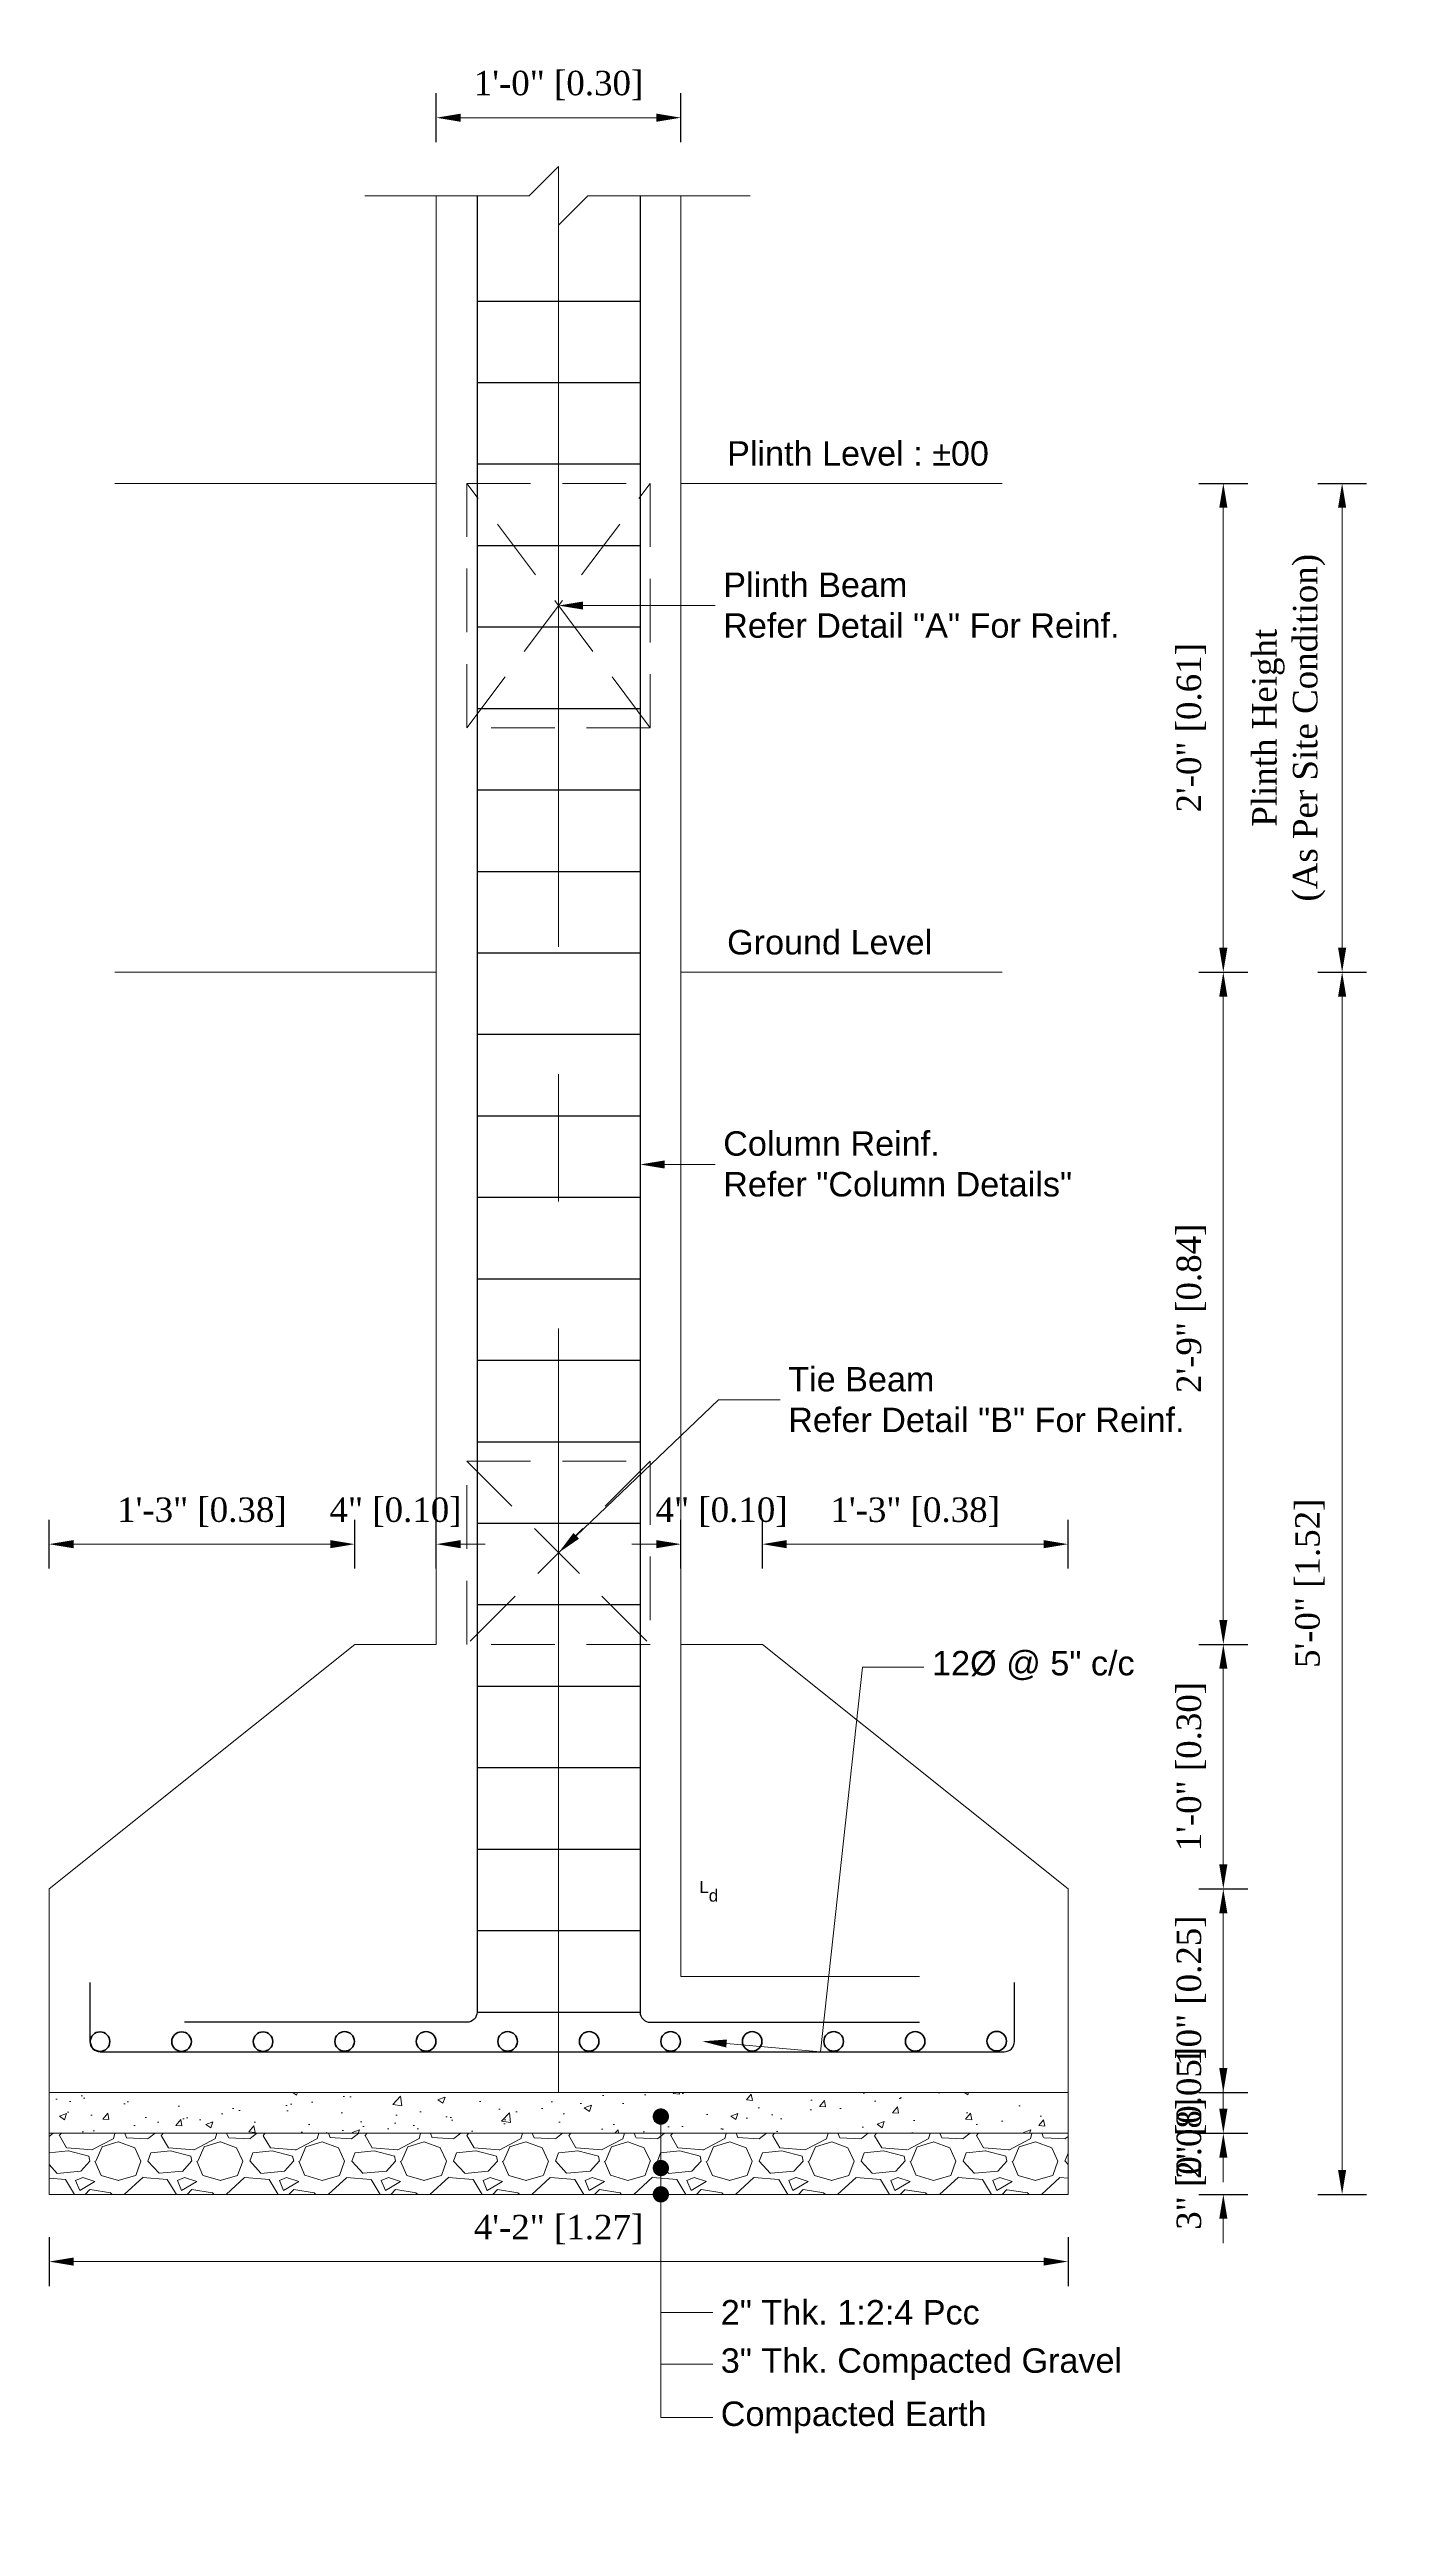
# Model space of a CAD drawing. Header units: feet. Extents: x 4160 to 31260, y -20219 to -1382.
# Drawn here: x 20963.5 to 21030.2, y -5229.7 to -5109.2 of the extents above; entities that cross this region are included whole.
import ezdxf
from ezdxf import colors
from ezdxf.entities.mleader import LeaderData, LeaderLine
from ezdxf.math import Vec2, Vec3

# ---------------------------------------------------------------- set-up
doc = ezdxf.new("R2010")
doc.units = ezdxf.units.FT
doc.header["$LTSCALE"] = 50
doc.header["$MEASUREMENT"] = 0
doc.header["$PDMODE"] = 34
doc.linetypes.add('CENTER2', pattern=[1.125, 0.75, -0.125, 0.125, -0.125])
doc.linetypes.add('HIDDEN', pattern=[0.375, 0.25, -0.125])
for name, color, linetype, lineweight in [('IES_WR_Center Line', 7, 'CENTER2', 13), ('IES_WR_Dimension', 7, 'Continuous', 15), ('IES_WR_Elevation', 4, 'Continuous', 15), ('IES_WR_GL', 3, 'ORIGINAL_GL', 15), ('IES_WR_Hatch ANSI31', 8, 'Continuous', 15), ('IES_WR_Leader', 7, 'Continuous', 15), ('IES_WR_Rebar Concrete Line', 2, 'Continuous', 15), ('IES_WR_Rebar-Main', 1, 'Continuous', 30), ('IES_WR_Stirrups', 6, 'Continuous', 25), ('IES_WR_Text Structure', 70, 'Continuous', 20), ('Reference', 7, 'Continuous', 15), ('Reinforcement', 1, 'Continuous', 40)]:
    doc.layers.add(name, color=color, linetype=linetype, lineweight=lineweight)
doc.styles.add('arial', font='times.ttf')
doc.styles.add('Arial Annotation', font='arial.ttf', dxfattribs={"height": 0.06})
doc.styles.get("Standard").update_dxf_attribs({"font": 'arial.ttf'})
doc.linetypes.add('ORIGINAL_GL', pattern='A,10,-1,["V",Standard,S=2,R=180,X=1,Y=0],-1,0', length=12)
doc.dimstyles.new('SECS', dxfattribs={"dimtxt": 0.06, "dimasz": 0.06, "dimexe": 0.06, "dimexo": 0, "dimgap": 0.04, "dimtad": 1, "dimdec": 0, "dimzin": 3, "dimdsep": 46, "dimlunit": 4, "dimtxsty": 'arial', "dimcen": 1.25, "dimclrd": 256, "dimclrt": 3, "dimadec": 0, "dimazin": 0, "dimtfac": 1, "dimtdec": 0, "dimtix": 1, "dimtofl": 0, "dimtmove": 2, "dimatfit": 1, "dimfxl": 0.06, "dimfxlon": 1, "dimtolj": 1, "dimtzin": 0, "dimlwd": -1, "dimarcsym": 0})

# ---------------------------------------------------------------- blocks, each defined once
blk = doc.blocks.new('*U362')
at = {"layer": 'IES_WR_Stirrups'}
blk.add_lwpolyline([(0, 4), (0, -4)], dxfattribs=at)
blk = doc.blocks.new('*U363')
at = {"color": 0, "linetype": 'ByBlock', "lineweight": -2, "transparency": 16777216, "rotation": 90}
for p in [(539.81, 186.35), (539.81, 182.35), (539.81, 178.35), (539.81, 174.35), (539.81, 170.35), (539.81, 166.35), (539.81, 162.35), (539.81, 158.35), (539.81, 154.35), (539.81, 150.35), (539.81, 146.35), (539.81, 142.35), (539.81, 138.35), (539.81, 134.35), (539.81, 130.35), (539.81, 126.35), (539.81, 122.35), (539.81, 118.35), (539.81, 114.35), (539.81, 110.35), (539.81, 106.35), (539.81, 102.35)]:
    blk.add_blockref('*U362', p, dxfattribs=at)
blk = doc.blocks.new('*D605')
at = {"layer": 'Defpoints', "color": 0}
for p in [(20994.54, -5112.59), (20982.54, -5116.42), (20994.54, -5116.42)]:
    blk.add_point(p, dxfattribs=at)
at = {"layer": 'IES_WR_Dimension', "color": 0, "lineweight": -2}
for p, q in [((20982.54, -5113.79), (20982.54, -5111.39)), ((20994.54, -5113.79), (20994.54, -5111.39))]:
    blk.add_line(p, q, dxfattribs=at)
at = {"layer": 'IES_WR_Dimension'}
blk.add_line((20983.74, -5112.59), (20993.34, -5112.59), dxfattribs=at)
for points in [[(20983.74, -5112.39), (20983.74, -5112.79), (20982.54, -5112.59)], [(20993.34, -5112.39), (20993.34, -5112.79), (20994.54, -5112.59)]]:
    blk.add_solid(points, dxfattribs=at)
at = {"layer": 'IES_WR_Dimension', "color": 3, "insert": (20988.54, -5111.01), "char_height": 1.2, "attachment_point": 5, "style": 'arial'}
blk.add_mtext('\\A1;1\'-0" [0.30]', dxfattribs=at)
blk = doc.blocks.new('*D607')
at = {"layer": 'Defpoints', "color": 0}
for p in [(20982.54, -5182.62), (20978.54, -5187.54), (20982.54, -5187.54)]:
    blk.add_point(p, dxfattribs=at)
at = {"layer": 'IES_WR_Dimension', "color": 0, "lineweight": -2}
for p, q in [((20978.54, -5183.82), (20978.54, -5181.42)), ((20982.54, -5183.82), (20982.54, -5181.42))]:
    blk.add_line(p, q, dxfattribs=at)
at = {"layer": 'IES_WR_Dimension'}
for p, q in [((20977.34, -5182.62), (20976.14, -5182.62)), ((20983.74, -5182.62), (20984.94, -5182.62))]:
    blk.add_line(p, q, dxfattribs=at)
for points in [[(20977.34, -5182.42), (20977.34, -5182.82), (20978.54, -5182.62)], [(20983.74, -5182.42), (20983.74, -5182.82), (20982.54, -5182.62)]]:
    blk.add_solid(points, dxfattribs=at)
at = {"layer": 'IES_WR_Dimension', "color": 3, "insert": (20980.54, -5181.05), "char_height": 1.2, "attachment_point": 5, "style": 'arial'}
blk.add_mtext('\\A1;4" [0.10]', dxfattribs=at)
blk = doc.blocks.new('*D609')
at = {"layer": 'Defpoints', "color": 0}
for p in [(20994.54, -5182.62), (20994.54, -5187.54), (20998.54, -5187.54)]:
    blk.add_point(p, dxfattribs=at)
at = {"layer": 'IES_WR_Dimension', "color": 0, "lineweight": -2}
for p, q in [((20994.54, -5183.82), (20994.54, -5181.42)), ((20998.54, -5183.82), (20998.54, -5181.42))]:
    blk.add_line(p, q, dxfattribs=at)
at = {"layer": 'IES_WR_Dimension'}
for p, q in [((20993.34, -5182.62), (20992.14, -5182.62)), ((20999.74, -5182.62), (21000.94, -5182.62))]:
    blk.add_line(p, q, dxfattribs=at)
for points in [[(20993.34, -5182.42), (20993.34, -5182.82), (20994.54, -5182.62)], [(20999.74, -5182.42), (20999.74, -5182.82), (20998.54, -5182.62)]]:
    blk.add_solid(points, dxfattribs=at)
at = {"layer": 'IES_WR_Dimension', "color": 3, "insert": (20996.54, -5181.05), "char_height": 1.2, "attachment_point": 5, "style": 'arial'}
blk.add_mtext('\\A1;4" [0.10]', dxfattribs=at)
blk = doc.blocks.new('*D611')
at = {"layer": 'Defpoints', "color": 0}
for p in [(20963.54, -5182.62), (20978.54, -5187.54), (20963.54, -5199.54)]:
    blk.add_point(p, dxfattribs=at)
at = {"layer": 'IES_WR_Dimension', "color": 0, "lineweight": -2}
for p, q in [((20963.54, -5183.82), (20963.54, -5181.42)), ((20978.54, -5183.82), (20978.54, -5181.42))]:
    blk.add_line(p, q, dxfattribs=at)
at = {"layer": 'IES_WR_Dimension'}
blk.add_line((20977.34, -5182.62), (20964.74, -5182.62), dxfattribs=at)
for points in [[(20964.74, -5182.42), (20964.74, -5182.82), (20963.54, -5182.62)], [(20977.34, -5182.42), (20977.34, -5182.82), (20978.54, -5182.62)]]:
    blk.add_solid(points, dxfattribs=at)
at = {"layer": 'IES_WR_Dimension', "color": 3, "insert": (20971.04, -5181.05), "char_height": 1.2, "attachment_point": 5, "style": 'arial'}
blk.add_mtext('\\A1;1\'-3" [0.38]', dxfattribs=at)
blk = doc.blocks.new('*D613')
at = {"layer": 'Defpoints', "color": 0}
for p in [(21013.54, -5182.62), (20998.54, -5187.54), (21013.54, -5199.54)]:
    blk.add_point(p, dxfattribs=at)
at = {"layer": 'IES_WR_Dimension', "color": 0, "lineweight": -2}
for p, q in [((20998.54, -5183.82), (20998.54, -5181.42)), ((21013.54, -5183.82), (21013.54, -5181.42))]:
    blk.add_line(p, q, dxfattribs=at)
at = {"layer": 'IES_WR_Dimension'}
blk.add_line((20999.74, -5182.62), (21012.34, -5182.62), dxfattribs=at)
for points in [[(20999.74, -5182.42), (20999.74, -5182.82), (20998.54, -5182.62)], [(21012.34, -5182.42), (21012.34, -5182.82), (21013.54, -5182.62)]]:
    blk.add_solid(points, dxfattribs=at)
at = {"layer": 'IES_WR_Dimension', "color": 3, "insert": (21006.04, -5181.05), "char_height": 1.2, "attachment_point": 5, "style": 'arial'}
blk.add_mtext('\\A1;1\'-3" [0.38]', dxfattribs=at)
blk = doc.blocks.new('*D615')
at = {"layer": 'Defpoints', "color": 0}
for p in [(20963.54, -5214.54), (21013.54, -5214.54), (21013.54, -5217.84)]:
    blk.add_point(p, dxfattribs=at)
at = {"layer": 'IES_WR_Dimension', "color": 0, "lineweight": -2}
for p, q in [((20963.54, -5216.64), (20963.54, -5219.04)), ((21013.54, -5216.64), (21013.54, -5219.04))]:
    blk.add_line(p, q, dxfattribs=at)
at = {"layer": 'IES_WR_Dimension'}
blk.add_line((20964.74, -5217.84), (21012.34, -5217.84), dxfattribs=at)
for points in [[(20964.74, -5217.64), (20964.74, -5218.04), (20963.54, -5217.84)], [(21012.34, -5217.64), (21012.34, -5218.04), (21013.54, -5217.84)]]:
    blk.add_solid(points, dxfattribs=at)
at = {"layer": 'IES_WR_Dimension', "color": 3, "insert": (20988.54, -5216.27), "char_height": 1.2, "attachment_point": 5, "style": 'arial'}
blk.add_mtext('\\A1;4\'-2" [1.27]', dxfattribs=at)
blk = doc.blocks.new('*D617')
at = {"layer": 'Defpoints', "color": 0}
for p in [(21013.54, -5211.54), (21021.16, -5211.54), (21013.54, -5214.54)]:
    blk.add_point(p, dxfattribs=at)
at = {"layer": 'IES_WR_Dimension'}
for p, q in [((21021.16, -5210.34), (21021.16, -5209.14)), ((21021.16, -5215.74), (21021.16, -5216.94))]:
    blk.add_line(p, q, dxfattribs=at)
at = {"layer": 'IES_WR_Dimension', "color": 0, "lineweight": -2}
for p, q in [((21019.96, -5211.54), (21022.36, -5211.54)), ((21019.96, -5214.54), (21022.36, -5214.54))]:
    blk.add_line(p, q, dxfattribs=at)
at = {"layer": 'IES_WR_Dimension'}
for points in [[(21020.96, -5210.34), (21021.36, -5210.34), (21021.16, -5211.54)], [(21020.96, -5215.74), (21021.36, -5215.74), (21021.16, -5214.54)]]:
    blk.add_solid(points, dxfattribs=at)
at = {"layer": 'IES_WR_Dimension', "color": 3, "insert": (21019.59, -5213.04), "char_height": 1.2, "attachment_point": 5, "rotation": 90, "style": 'arial'}
blk.add_mtext('\\A1;3" [0.08]', dxfattribs=at)
blk = doc.blocks.new('*D619')
at = {"layer": 'Defpoints', "color": 0}
for p in [(21013.54, -5209.54), (21021.16, -5209.54), (21013.54, -5211.54)]:
    blk.add_point(p, dxfattribs=at)
at = {"layer": 'IES_WR_Dimension'}
for p, q in [((21021.16, -5208.34), (21021.16, -5207.14)), ((21021.16, -5212.74), (21021.16, -5213.94))]:
    blk.add_line(p, q, dxfattribs=at)
at = {"layer": 'IES_WR_Dimension', "color": 0, "lineweight": -2}
for p, q in [((21019.96, -5209.54), (21022.36, -5209.54)), ((21019.96, -5211.54), (21022.36, -5211.54))]:
    blk.add_line(p, q, dxfattribs=at)
at = {"layer": 'IES_WR_Dimension'}
for points in [[(21020.96, -5208.34), (21021.36, -5208.34), (21021.16, -5209.54)], [(21020.96, -5212.74), (21021.36, -5212.74), (21021.16, -5211.54)]]:
    blk.add_solid(points, dxfattribs=at)
at = {"layer": 'IES_WR_Dimension', "color": 3, "insert": (21019.59, -5210.54), "char_height": 1.2, "attachment_point": 5, "rotation": 90, "style": 'arial'}
blk.add_mtext('\\A1;2" [0.05]', dxfattribs=at)
blk = doc.blocks.new('*D621')
at = {"layer": 'Defpoints', "color": 0}
for p in [(21013.54, -5199.54), (21021.16, -5199.54), (21013.54, -5209.54)]:
    blk.add_point(p, dxfattribs=at)
at = {"layer": 'IES_WR_Dimension', "color": 0, "lineweight": -2}
for p, q in [((21019.96, -5199.54), (21022.36, -5199.54)), ((21019.96, -5209.54), (21022.36, -5209.54))]:
    blk.add_line(p, q, dxfattribs=at)
at = {"layer": 'IES_WR_Dimension'}
blk.add_line((21021.16, -5208.34), (21021.16, -5200.74), dxfattribs=at)
for points in [[(21020.96, -5200.74), (21021.36, -5200.74), (21021.16, -5199.54)], [(21020.96, -5208.34), (21021.36, -5208.34), (21021.16, -5209.54)]]:
    blk.add_solid(points, dxfattribs=at)
at = {"layer": 'IES_WR_Dimension', "color": 3, "insert": (21019.59, -5204.54), "char_height": 1.2, "attachment_point": 5, "rotation": 90, "style": 'arial'}
blk.add_mtext('\\A1;10" [0.25]', dxfattribs=at)
blk = doc.blocks.new('*D623')
at = {"layer": 'Defpoints', "color": 0}
for p in [(20998.54, -5187.54), (21021.16, -5187.54), (21013.54, -5199.54)]:
    blk.add_point(p, dxfattribs=at)
at = {"layer": 'IES_WR_Dimension', "color": 0, "lineweight": -2}
for p, q in [((21019.96, -5187.54), (21022.36, -5187.54)), ((21019.96, -5199.54), (21022.36, -5199.54))]:
    blk.add_line(p, q, dxfattribs=at)
at = {"layer": 'IES_WR_Dimension'}
blk.add_line((21021.16, -5198.34), (21021.16, -5188.74), dxfattribs=at)
for points in [[(21020.96, -5188.74), (21021.36, -5188.74), (21021.16, -5187.54)], [(21020.96, -5198.34), (21021.36, -5198.34), (21021.16, -5199.54)]]:
    blk.add_solid(points, dxfattribs=at)
at = {"layer": 'IES_WR_Dimension', "color": 3, "insert": (21019.59, -5193.54), "char_height": 1.2, "attachment_point": 5, "rotation": 90, "style": 'arial'}
blk.add_mtext('\\A1;1\'-0" [0.30]', dxfattribs=at)
blk = doc.blocks.new('*D625')
at = {"layer": 'Defpoints', "color": 0}
for p in [(21010.31, -5154.54), (21021.16, -5154.54), (20998.54, -5187.54)]:
    blk.add_point(p, dxfattribs=at)
at = {"layer": 'IES_WR_Dimension', "color": 0, "lineweight": -2}
for p, q in [((21019.96, -5154.54), (21022.36, -5154.54)), ((21019.96, -5187.54), (21022.36, -5187.54))]:
    blk.add_line(p, q, dxfattribs=at)
at = {"layer": 'IES_WR_Dimension'}
blk.add_line((21021.16, -5186.34), (21021.16, -5155.74), dxfattribs=at)
for points in [[(21020.96, -5155.74), (21021.36, -5155.74), (21021.16, -5154.54)], [(21020.96, -5186.34), (21021.36, -5186.34), (21021.16, -5187.54)]]:
    blk.add_solid(points, dxfattribs=at)
at = {"layer": 'IES_WR_Dimension', "color": 3, "insert": (21019.59, -5171.04), "char_height": 1.2, "attachment_point": 5, "rotation": 90, "style": 'arial'}
blk.add_mtext('\\A1;2\'-9" [0.84]', dxfattribs=at)
blk = doc.blocks.new('*D627')
at = {"layer": 'Defpoints', "color": 0}
for p in [(21010.31, -5130.54), (21021.16, -5130.54), (21010.31, -5154.54)]:
    blk.add_point(p, dxfattribs=at)
at = {"layer": 'IES_WR_Dimension', "color": 0, "lineweight": -2}
for p, q in [((21019.96, -5130.54), (21022.36, -5130.54)), ((21019.96, -5154.54), (21022.36, -5154.54))]:
    blk.add_line(p, q, dxfattribs=at)
at = {"layer": 'IES_WR_Dimension'}
blk.add_line((21021.16, -5153.34), (21021.16, -5131.74), dxfattribs=at)
for points in [[(21020.96, -5131.74), (21021.36, -5131.74), (21021.16, -5130.54)], [(21020.96, -5153.34), (21021.36, -5153.34), (21021.16, -5154.54)]]:
    blk.add_solid(points, dxfattribs=at)
at = {"layer": 'IES_WR_Dimension', "color": 3, "insert": (21019.59, -5142.54), "char_height": 1.2, "attachment_point": 5, "rotation": 90, "style": 'arial'}
blk.add_mtext('\\A1;2\'-0" [0.61]', dxfattribs=at)
blk = doc.blocks.new('*D629')
at = {"layer": 'Defpoints', "color": 0}
for p in [(21010.31, -5154.54), (21026.99, -5154.54), (21013.54, -5214.54)]:
    blk.add_point(p, dxfattribs=at)
at = {"layer": 'IES_WR_Dimension', "color": 0, "lineweight": -2}
for p, q in [((21025.79, -5154.54), (21028.19, -5154.54)), ((21025.79, -5214.54), (21028.19, -5214.54))]:
    blk.add_line(p, q, dxfattribs=at)
at = {"layer": 'IES_WR_Dimension'}
blk.add_line((21026.99, -5213.34), (21026.99, -5155.74), dxfattribs=at)
for points in [[(21026.79, -5155.74), (21027.19, -5155.74), (21026.99, -5154.54)], [(21026.79, -5213.34), (21027.19, -5213.34), (21026.99, -5214.54)]]:
    blk.add_solid(points, dxfattribs=at)
at = {"layer": 'IES_WR_Dimension', "color": 3, "insert": (21025.41, -5184.54), "char_height": 1.2, "attachment_point": 5, "rotation": 90, "style": 'arial'}
blk.add_mtext('\\A1;5\'-0" [1.52]', dxfattribs=at)
blk = doc.blocks.new('*D631')
at = {"layer": 'Defpoints', "color": 0}
for p in [(21010.31, -5130.54), (21026.99, -5130.54), (21010.31, -5154.54)]:
    blk.add_point(p, dxfattribs=at)
at = {"layer": 'IES_WR_Dimension', "color": 0, "lineweight": -2}
for p, q in [((21025.79, -5130.54), (21028.19, -5130.54)), ((21025.79, -5154.54), (21028.19, -5154.54))]:
    blk.add_line(p, q, dxfattribs=at)
at = {"layer": 'IES_WR_Dimension'}
blk.add_line((21026.99, -5153.34), (21026.99, -5131.74), dxfattribs=at)
for points in [[(21026.79, -5131.74), (21027.19, -5131.74), (21026.99, -5130.54)], [(21026.79, -5153.34), (21027.19, -5153.34), (21026.99, -5154.54)]]:
    blk.add_solid(points, dxfattribs=at)
at = {"layer": 'IES_WR_Dimension', "color": 3, "insert": (21024.37, -5142.54), "char_height": 1.2, "attachment_point": 5, "rotation": 90, "style": 'arial'}
blk.add_mtext('\\A1;Plinth Height^J(As Per Site Condition)', dxfattribs=at)
blk = doc.blocks.new('_Dot')
at = {"color": 0, "linetype": 'ByBlock', "lineweight": -2}
blk.add_line((-0.5, 0), (-1, 0), dxfattribs=at)
at = {"color": 0, "linetype": 'ByBlock', "const_width": 0.5}
blk.add_lwpolyline([(-0.25, 0, 1), (0.25, 0, 1)], format="xyb", close=True, dxfattribs=at)
blk = doc.blocks.new('REBAR CUT')
at = {"layer": 'Reinforcement'}
blk.add_circle((0, 0), 0.024, dxfattribs=at)

msp = doc.modelspace()

# ---------------------------------------------------------------- hatches: boundary and pattern name
at = {"layer": 'IES_WR_Hatch ANSI31'}
h = msp.add_hatch(dxfattribs=at)
h.set_pattern_fill('AR-CONC', color=256, scale=0.025)
h.set_pattern_definition([(50, (20341.909, -5307.9408), (3.586301, -0.313761), [0.375, -4.125]), (355, (20341.909, -5307.9408), (-0.693757, 3.76096), [0.3, -3.3]), (100.45144, (20342.208, -5307.967), (2.892544, 3.4472), [0.3187, -3.50571]), (46.1842, (20341.909, -5306.941), (5.336207, -0.827596), [0.5625, -6.1875]), (96.6356, (20342.354, -5307.01), (4.67331, 4.870593), [0.47805, -5.25857]), (351.1842, (20341.909, -5306.941), (4.67331, 4.870593), [0.45, -4.95]), (21, (20342.409, -5307.1908), (2.984535, -2.013094), [0.375, -4.125]), (326, (20342.409, -5307.1908), (1.216577, 3.62575), [0.3, -3.3]), (71.45144, (20342.6578, -5307.3586), (4.201112, 1.612656), [0.3187, -3.50571]), (37.5, (20341.9091, -5307.9408), (0.0607993, 1.6644693), [0, -3.26, 0, -3.35, 0, -3.3125]), (7.5, (20341.9091, -5307.9408), (1.3153477, 1.9720586), [0, -1.91, 0, -3.185, 0, -1.2625]), (327.5, (20340.7941, -5307.9408), (2.6691122, -0.1127744), [0, -1.25, 0, -3.9, 0, -5.175]), (317.5, (20340.294, -5307.9408), (2.915931, 0.500525), [0, -1.625, 0, -2.59, 0, -3.675])])
h.paths.add_polyline_path([(20963.54, -5209.54), (20963.54, -5211.54), (21013.54, -5211.54), (21013.54, -5209.54)])
h = msp.add_hatch(dxfattribs=at)
h.set_pattern_fill('GRAVEL', color=256, scale=0.25)
h.set_pattern_definition([(228.01279, (20345.5091, -5302.9408), (-40, -45), [0.67268, -66.59544]), (184.96974, (20345.05911, -5303.4408), (60, 5), [1.15434, -114.279624]), (132.510447, (20343.9091, -5303.5408), (50, -55), [0.81394, -80.580163]), (267.27369, (20341.95911, -5304.7908), (5, 100), [1.05119, -104.06779]), (292.833654, (20341.90911, -5305.8408), (-25, 60), [1.030775, -102.046866]), (357.27369, (20342.30911, -5306.7908), (-100, 5), [1.05119, -104.06779]), (37.69424, (20343.35911, -5306.8408), (-65, -50), [1.390145, -137.624243]), (72.255328, (20344.45911, -5305.9908), (35, 110), [1.31244, -129.931607]), (121.429566, (20344.85911, -5304.7408), (-40, 65), [1.05475, -104.420366]), (175.23636, (20344.3091, -5303.8408), (55, -5), [1.20416, -59.003813]), (222.397438, (20343.10911, -5303.7408), (-60, -55), [1.55724, -154.166875]), (138.814075, (20346.9091, -5304.8408), (-35, 30), [0.531505, -52.619224]), (171.469234, (20346.50911, -5304.4908), (65, -10), [1.011185, -100.107557]), (225, (20345.509, -5304.3408), (-6e-16, -5), [0.707105, -6.363963]), (203.19859, (20345.1591, -5303.7408), (25, 10), [0.38079, -37.698076]), (291.80141, (20344.8091, -5303.8908), (-5, 15), [0.538515, -26.38731]), (30.96376, (20345.0091, -5304.3908), (15, 10), [0.874645, -28.280114]), (161.56505, (20345.7591, -5303.9408), (10, -5), [0.632455, -15.178933]), (16.38954, (20341.9091, -5303.8908), (50, 15), [0.886, -87.714226]), (70.346176, (20342.7591, -5303.6408), (-20, -55), [0.743305, -73.58704]), (293.19859, (20345.7591, -5302.9408), (-10, 25), [0.761575, -37.31729]), (343.61046, (20346.0591, -5303.6408), (-50, 15), [0.886, -87.714226]), (339.44395, (20341.9091, -5306.9908), (-25, 10), [0.8544, -41.86562]), (294.77514, (20342.7091, -5307.2908), (-25, 55), [0.71589, -70.873215]), (66.80141, (20345.8091, -5307.9408), (10, 25), [0.761575, -37.31729]), (17.354025, (20346.1091, -5307.2408), (-65, -20), [0.838155, -82.977118]), (69.44395, (20343.3591, -5307.9408), (-10, -25), [0.4272, -42.29282]), (101.30993, (20345.5091, -5307.9408), (-5, 20), [0.25495, -25.240148]), (165.96376, (20345.4591, -5307.6908), (15, -5), [1.030775, -19.584753]), (186.009006, (20344.45911, -5307.4408), (50, 5), [0.95525, -94.569616]), (303.69007, (20345.0091, -5304.8408), (-5, 10), [0.72111, -17.306646]), (353.157227, (20345.40911, -5305.4408), (85, -10), [1.25897, -124.637813]), (60.9454, (20346.6591, -5305.5908), (-20, -35), [0.51478, -50.96337]), (90, (20346.909, -5305.141), (-5, 5), [0.3, -4.7]), (120.25644, (20344.3591, -5307.2908), (20, -35), [0.69462, -68.7676]), (48.01279, (20344.0091, -5306.6908), (40, 45), [1.34536, -65.92276]), (0, (20344.909, -5305.691), (5, 5), [1.3, -3.7]), (325.304846, (20346.2091, -5305.6908), (50, -35), [0.79057, -78.26637]), (254.0546, (20346.8591, -5306.1408), (-5, -20), [0.72801, -35.67254]), (207.645975, (20346.65911, -5306.8408), (-95, -50), [1.185325, -117.34737]), (175.42608, (20345.60911, -5307.3908), (-65, 5), [1.253995, -124.145367])])
h.paths.add_polyline_path([(20963.54, -5211.54), (20963.54, -5214.54), (21013.54, -5214.54), (21013.54, -5211.54)])

# ---------------------------------------------------------------- linework, layer by layer
at = {"layer": 'IES_WR_Center Line'}
msp.add_lwpolyline([(20988.54, -5209.54), (20988.54, -5116.42)], dxfattribs=at)
at = {"layer": 'IES_WR_Dimension'}
msp.add_lwpolyline([(20994.54, -5187.54), (20994.54, -5203.84), (21006.25, -5203.84)], dxfattribs=at)
at = {"layer": 'IES_WR_Elevation'}
for p, q in [((20982.54, -5130.54), (20966.77, -5130.54)), ((21010.31, -5130.54), (20994.54, -5130.54))]:
    msp.add_line(p, q, dxfattribs=at)
at = {"layer": 'IES_WR_GL', "ltscale": 0.025}
for points in [[(20966.77, -5154.54), (20982.54, -5154.54)], [(20994.54, -5154.54), (21010.31, -5154.54)]]:
    msp.add_lwpolyline(points, dxfattribs=at)
at = {"layer": 'IES_WR_Rebar Concrete Line'}
for points in [[(20982.54, -5116.42), (20982.54, -5187.54), (20978.54, -5187.54), (20963.54, -5199.54), (20963.54, -5209.54), (21013.54, -5209.54), (21013.54, -5199.54), (20998.54, -5187.54), (20994.54, -5187.54), (20994.54, -5116.42)], [(20963.54, -5209.54), (21013.54, -5209.54)], [(20963.54, -5209.54), (20963.54, -5214.54)], [(21013.54, -5214.54), (21013.54, -5209.54)], [(20963.54, -5211.54), (21013.54, -5211.54)], [(20963.54, -5214.54), (21013.54, -5214.54)]]:
    msp.add_lwpolyline(points, dxfattribs=at)
at = {"layer": 'IES_WR_Rebar Concrete Line', "linetype": 'HIDDEN', "ltscale": 0.25}
for points in [[(20984.04, -5130.54), (20993.04, -5130.54), (20993.04, -5142.54), (20984.04, -5142.54)], [(20984.04, -5178.54), (20993.04, -5178.54), (20993.04, -5187.54), (20984.04, -5187.54)]]:
    msp.add_lwpolyline(points, close=True, dxfattribs=at)
for points in [[(20993.04, -5142.54), (20984.04, -5130.54)], [(20984.04, -5142.54), (20993.04, -5130.54)], [(20984.04, -5178.54), (20993.04, -5187.54)], [(20993.04, -5178.54), (20984.04, -5187.54)]]:
    msp.add_lwpolyline(points, dxfattribs=at)
at = {"layer": 'IES_WR_Rebar-Main'}
for points in [[(20984.54, -5116.42), (20984.54, -5205.59, -0.414214), (20984.04, -5206.09), (20970.19, -5206.09)], [(20992.54, -5116.42), (20992.54, -5205.59, 0.414214), (20993.04, -5206.09), (21006.25, -5206.09)], [(20965.54, -5204.14), (20965.54, -5207.04, 0.414214), (20966.04, -5207.54), (21010.41, -5207.54, 0.414214), (21010.91, -5207.04), (21010.91, -5204.14)]]:
    msp.add_lwpolyline(points, format="xyb", dxfattribs=at)
at = {"layer": 'Reference'}
msp.add_lwpolyline([(20979.03, -5116.42), (20987.1, -5116.42), (20988.54, -5114.98), (20988.54, -5117.86), (20989.98, -5116.42), (20997.95, -5116.42)], dxfattribs=at)

# ---------------------------------------------------------------- block references
msp.add_blockref('*U363', (20448.73, -5307.94))
at = {"xscale": 20, "yscale": 20, "zscale": 20}
for p in [(20966.04, -5207.04), (20970.04, -5207.04), (20974.04, -5207.04), (20978.04, -5207.03), (20982.04, -5207.03), (20986.04, -5207.03), (20990.04, -5207.03), (20994.04, -5207.03), (20998.04, -5207.03), (21002.04, -5207.03), (21006.04, -5207.03), (21010.04, -5207.02)]:
    msp.add_blockref('REBAR CUT', p, dxfattribs=at)

# ---------------------------------------------------------------- texts
at = {"layer": 'IES_WR_Text Structure', "char_height": 1.2, "width": 61.3817, "attachment_point": 1, "style": 'Arial Annotation'}
for s, insert in [('Plinth Level : %%P00', (20996.81, -5128.47)), ('Ground Level', (20996.81, -5152.47))]:
    msp.add_mtext(s, dxfattribs=dict(at, insert=insert))
at = {"layer": 'IES_WR_Text Structure', "insert": (20995.91, -5199.66), "char_height": 0.6, "attachment_point": 5, "style": 'Arial Annotation'}
msp.add_mtext('\\A1;L{\\S^ d;}', dxfattribs=at)

# ---------------------------------------------------------------- dimensions: what is measured, and where the dimension line sits
at = {"layer": 'IES_WR_Dimension'}
for base, p1, p2, picture, middle in [((20994.54, -5112.59), (20982.54, -5116.42), (20994.54, -5116.42), '*D605', (20988.54, -5111.01)), ((20963.54, -5182.62), (20978.54, -5187.54), (20963.54, -5199.54), '*D611', (20971.04, -5181.05)), ((20982.54, -5182.62), (20978.54, -5187.54), (20982.54, -5187.54), '*D607', (20980.54, -5181.05)), ((20994.54, -5182.62), (20998.54, -5187.54), (20994.54, -5187.54), '*D609', (20996.54, -5181.05)), ((21013.54, -5182.62), (20998.54, -5187.54), (21013.54, -5199.54), '*D613', (21006.04, -5181.05)), ((21013.54, -5217.84), (20963.54, -5214.54), (21013.54, -5214.54), '*D615', (20988.54, -5216.27))]:
    dim = msp.add_linear_dim(base=base, p1=p1, p2=p2, dimstyle='SECS', override={"dimscale": 0, "dimtix": 1, "dimtofl": 0, "dimtmove": 2, "dimatfit": 1}, dxfattribs=at)
    dim.commit()
    dim.dimension.update_dxf_attribs({"geometry": picture, "text_midpoint": middle})
for base, p1, p2, picture, middle in [((21021.16, -5130.54), (21010.31, -5154.54), (21010.31, -5130.54), '*D627', (21019.59, -5142.54)), ((21021.16, -5154.54), (20998.54, -5187.54), (21010.31, -5154.54), '*D625', (21019.59, -5171.04)), ((21026.99, -5154.54), (21013.54, -5214.54), (21010.31, -5154.54), '*D629', (21025.41, -5184.54)), ((21021.16, -5187.54), (21013.54, -5199.54), (20998.54, -5187.54), '*D623', (21019.59, -5193.54)), ((21021.16, -5199.54), (21013.54, -5209.54), (21013.54, -5199.54), '*D621', (21019.59, -5204.54)), ((21021.16, -5209.54), (21013.54, -5211.54), (21013.54, -5209.54), '*D619', (21019.59, -5210.54)), ((21021.16, -5211.54), (21013.54, -5214.54), (21013.54, -5211.54), '*D617', (21019.59, -5213.04))]:
    dim = msp.add_linear_dim(base=base, p1=p1, p2=p2, angle=90, dimstyle='SECS', override={"dimscale": 0, "dimtix": 1, "dimtofl": 0, "dimtmove": 2, "dimatfit": 1}, dxfattribs=at)
    dim.commit()
    dim.dimension.update_dxf_attribs({"geometry": picture, "text_midpoint": middle})
dim = msp.add_linear_dim(base=(21026.99, -5130.54), p1=(21010.31, -5154.54), p2=(21010.31, -5130.54), angle=90, text='Plinth Height^J(As Per Site Condition)', dimstyle='SECS', override={"dimscale": 0, "dimtix": 1, "dimtofl": 0, "dimtmove": 2, "dimatfit": 1}, dxfattribs=at)
dim.commit()
dim.dimension.update_dxf_attribs({"geometry": '*D631', "text_midpoint": (21024.37, -5142.54)})

# ---------------------------------------------------------------- leaders
at = {"layer": 'IES_WR_Leader'}
for points in [[(20994.54, -5187.54), (20994.54, -5195.69)], [(21006.25, -5203.84), (20994.54, -5203.84)]]:
    msp.add_leader(points, dimstyle='SECS', override={"dimscale": 0}, dxfattribs=at)
ml = msp.add_multileader_mtext('Standard', dxfattribs=at)
ml.set_content('Plinth Beam\\PRefer Detail "A" For Reinf.', color=256, style='Arial Annotation')
ml.set_leader_properties(color=256, linetype='ByLayer', lineweight=-1)
ml.build(insert=Vec2(0, 0))
ml.multileader.update_dxf_attribs({"text_left_attachment_type": 2, "text_right_attachment_type": 2, "dogleg_length": 0, "arrow_head_size": 1.2, "scale": 20})
ctx = ml.context
ctx.base_point, ctx.scale, ctx.char_height, ctx.arrow_head_size, ctx.landing_gap_size, ctx.plane_origin = Vec3(20996.22, -5136.54), 20, 1.2, 1.2, 0.4, Vec3(20988.54, -5136.54)
ctx.left_attachment, ctx.right_attachment = 2, 2
notes = []
notes.append((ctx, [(0, (1, 1, 0), (20996.22, -5136.54), (1, 0), 0, [(0, [(20988.54, -5136.54)], 0, [])])]))
ctx.mtext.insert, ctx.mtext.flow_direction = Vec3(20996.62, -5134.92), 5
ml = msp.add_multileader_mtext('Standard', dxfattribs=at)
ml.set_content('Column Reinf.\\PRefer "Column Details" ', color=256, style='Arial Annotation')
ml.set_leader_properties(color=256, linetype='ByLayer', lineweight=-1)
ml.build(insert=Vec2(0, 0))
ml.multileader.update_dxf_attribs({"text_left_attachment_type": 2, "text_right_attachment_type": 2, "dogleg_length": 0, "arrow_head_size": 1.2, "scale": 20})
ctx = ml.context
ctx.base_point, ctx.scale, ctx.char_height, ctx.arrow_head_size, ctx.landing_gap_size, ctx.plane_origin = Vec3(20996.22, -5163.98), 20, 1.2, 1.2, 0.4, Vec3(20988.54, -5163.98)
ctx.left_attachment, ctx.right_attachment = 2, 2
notes.append((ctx, [(0, (1, 1, 0), (20996.22, -5163.98), (1, 0), 0, [(0, [(20992.54, -5163.98)], 0, [])])]))
ctx.mtext.insert, ctx.mtext.flow_direction = Vec3(20996.62, -5162.35), 5
ml = msp.add_multileader_mtext('Standard', dxfattribs=at)
ml.set_content('Tie Beam^JRefer Detail "B" For Reinf.', color=256, style='Arial Annotation')
ml.set_leader_properties(color=256, linetype='ByLayer', lineweight=-1)
ml.build(insert=Vec2(0, 0))
ml.multileader.update_dxf_attribs({"text_left_attachment_type": 2, "text_right_attachment_type": 2, "dogleg_length": 0.151, "arrow_head_size": 1.2, "scale": 20})
ctx = ml.context
ctx.base_point, ctx.scale, ctx.char_height, ctx.arrow_head_size, ctx.landing_gap_size, ctx.plane_origin = Vec3(20999.41, -5175.54), 20, 1.2, 1.2, 0.4, Vec3(20988.54, -5183.04)
ctx.left_attachment, ctx.right_attachment = 2, 2
notes.append((ctx, [(0, (1, 1, 0), (20996.39, -5175.54), (1, 0), 3.02, [(0, [(20988.54, -5183.04)], 0, [])])]))
ctx.mtext.insert, ctx.mtext.flow_direction = Vec3(20999.81, -5173.92), 5
ml = msp.add_multileader_mtext('Standard', dxfattribs=at)
ml.set_content('12%%C @ 5" c/c', color=256, style='Arial Annotation')
ml.set_leader_properties(color=256, linetype='ByLayer', lineweight=-1)
ml.build(insert=Vec2(0, 0))
ml.multileader.update_dxf_attribs({"text_left_attachment_type": 2, "text_right_attachment_type": 2, "dogleg_length": 0.151, "arrow_head_size": 1.2, "scale": 20})
ctx = ml.context
ctx.base_point, ctx.scale, ctx.char_height, ctx.arrow_head_size, ctx.landing_gap_size, ctx.plane_origin = Vec3(21006.47, -5188.66), 20, 1.2, 1.2, 0.4, Vec3(20992.53, -5193.27)
ctx.left_attachment, ctx.right_attachment = 2, 2
notes.append((ctx, [(0, (1, 1, 0), (21003.45, -5188.66), (1, 0), 3.02, [(1, [(20995.59, -5207.03), (21001.39, -5207.54)], 0, [])])]))
ctx.mtext.insert, ctx.mtext.flow_direction = Vec3(21006.87, -5187.86), 5
ml = msp.add_multileader_mtext('Standard', dxfattribs=at)
ml.set_content('2" Thk. 1:2:4 Pcc', color=256, style='Arial Annotation')
ml.set_leader_properties(color=256, linetype='ByLayer', lineweight=-1)
ml.set_arrow_properties(name='DOT')
ml.build(insert=Vec2(0, 0))
ml.multileader.update_dxf_attribs({"text_left_attachment_type": 2, "text_right_attachment_type": 2, "dogleg_length": 0.127, "arrow_head_size": 0.8, "scale": 20})
ctx = ml.context
ctx.base_point, ctx.scale, ctx.char_height, ctx.arrow_head_size, ctx.landing_gap_size, ctx.plane_origin = Vec3(20996.1, -5220.34), 20, 1.2, 0.8, 0.4, Vec3(20993.56, -5210.72)
ctx.left_attachment, ctx.right_attachment = 2, 2
notes.append((ctx, [(0, (1, 1, 0), (20993.56, -5220.34), (1, 0), 2.55, [(0, [(20993.56, -5210.72)], 0, [])])]))
ctx.mtext.insert, ctx.mtext.flow_direction = Vec3(20996.5, -5219.73), 5
ml = msp.add_multileader_mtext('Standard', dxfattribs=at)
ml.set_content('3" Thk. Compacted Gravel', color=256, style='Arial Annotation')
ml.set_leader_properties(color=256, linetype='ByLayer', lineweight=-1)
ml.set_arrow_properties(name='DOT')
ml.build(insert=Vec2(0, 0))
ml.multileader.update_dxf_attribs({"text_left_attachment_type": 2, "text_right_attachment_type": 2, "dogleg_length": 0.127, "arrow_head_size": 0.8, "scale": 20})
ctx = ml.context
ctx.base_point, ctx.scale, ctx.char_height, ctx.arrow_head_size, ctx.landing_gap_size, ctx.plane_origin = Vec3(20996.1, -5222.88), 20, 1.2, 0.8, 0.4, Vec3(20993.56, -5213.25)
ctx.left_attachment, ctx.right_attachment = 2, 2
notes.append((ctx, [(0, (1, 1, 0), (20993.56, -5222.88), (1, 0), 2.55, [(0, [(20993.56, -5213.25)], 0, [])])]))
ctx.mtext.insert, ctx.mtext.flow_direction = Vec3(20996.5, -5222.1), 5
ml = msp.add_multileader_mtext('Standard', dxfattribs=at)
ml.set_content('Compacted Earth', color=256, style='Arial Annotation')
ml.set_leader_properties(color=256, linetype='ByLayer', lineweight=-1)
ml.set_arrow_properties(name='DOT')
ml.build(insert=Vec2(0, 0))
ml.multileader.update_dxf_attribs({"text_left_attachment_type": 2, "text_right_attachment_type": 2, "dogleg_length": 0.127, "arrow_head_size": 0.8, "scale": 20})
ctx = ml.context
ctx.base_point, ctx.scale, ctx.char_height, ctx.arrow_head_size, ctx.landing_gap_size, ctx.plane_origin = Vec3(20996.1, -5225.49), 20, 1.2, 0.8, 0.4, Vec3(20993.56, -5215.86)
ctx.left_attachment, ctx.right_attachment = 2, 2
notes.append((ctx, [(0, (1, 1, 0), (20993.56, -5225.49), (1, 0), 2.55, [(0, [(20993.56, -5214.54)], 0, [])])]))
ctx.mtext.insert, ctx.mtext.flow_direction = Vec3(20996.5, -5224.71), 5
for ctx, leaders in notes:
    for number, flags, end, landing, length, lines in leaders:
        leader = LeaderData()
        leader.index, (leader.has_last_leader_line, leader.has_dogleg_vector, leader.attachment_direction) = number, flags
        leader.last_leader_point, leader.dogleg_vector, leader.dogleg_length = Vec3(end), Vec3(landing), length
        for number, points, colour, breaks in lines:
            line = LeaderLine()
            line.index, line.vertices, line.color, line.breaks = number, Vec3.list(points), colors.encode_raw_color(colour), breaks
            leader.lines.append(line)
        ctx.leaders.append(leader)

doc.saveas('drawing.dxf')
